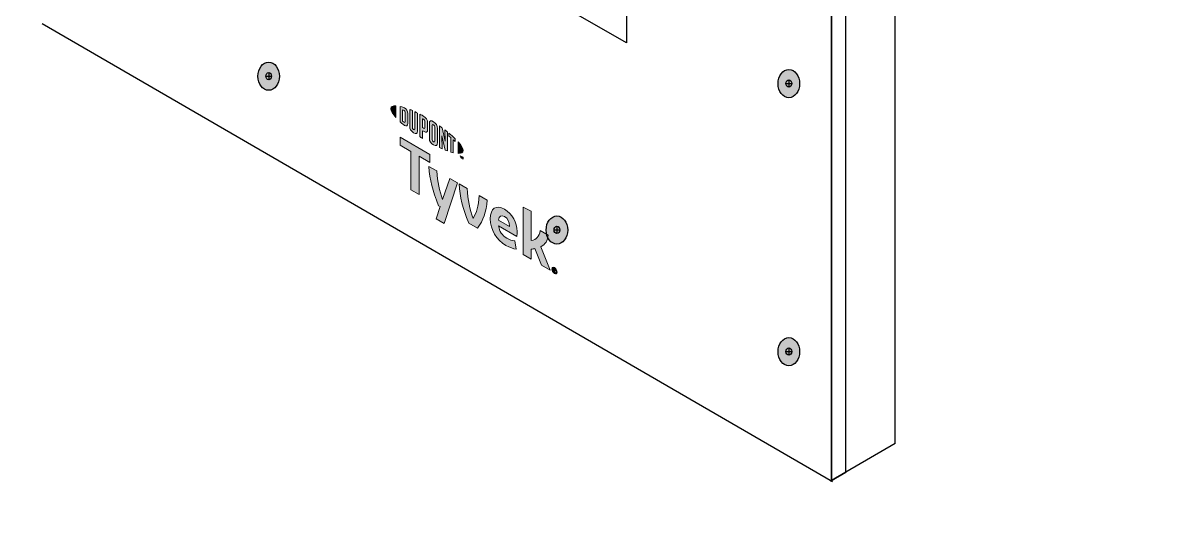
# Model space of a CAD drawing. Header units: inches. Extents: x -20.7 to 76.3, y -55.2 to 19.1.
# Drawn here: x 52 to 57.43, y -47.46 to -45.14 of the extents above; entities that cross this region are included whole.
import ezdxf

# ---------------------------------------------------------------- set-up
doc = ezdxf.new("R2010")
doc.units = ezdxf.units.IN
doc.header["$MEASUREMENT"] = 0
for name, color, linetype, lineweight in [('G-ANNO-TTLB', 7, 'Continuous', 0), ('LOGOS', 7, 'Continuous', 0), ('TYVEK', 7, 'Continuous', 0), ('wall scratch', 7, 'Continuous', 0)]:
    doc.layers.add(name, color=color, linetype=linetype, lineweight=lineweight)

# ---------------------------------------------------------------- blocks, each defined once
blk = doc.blocks.new('Block_195')
at = {"layer": 'TYVEK', "color": 2, "lineweight": 25, "true_color": 0xffff00}
for points in [[(53.4108, -41.8144)], [(53.4108, -46.0006)]]:
    blk.add_lwpolyline(points, dxfattribs=at)
blk = doc.blocks.new('Block_196')
at = {"layer": 'TYVEK', "color": 1, "lineweight": 25, "true_color": 0xff0000}
for points in [[(53.4135, -41.4797)], [(53.4135, -45.9965)]]:
    blk.add_lwpolyline(points, dxfattribs=at)
blk = doc.blocks.new('Block_562')
at = {"layer": 'LOGOS', "true_color": 0x848484, "transparency": 33554687}
h = blk.add_hatch(color=252, dxfattribs=at)
h.dxf.hatch_style = 2
edge = h.paths.add_edge_path()
edge.add_spline(control_points=[(53.7429, -45.5482), (53.7429, -45.5582), (53.7514, -45.5725), (53.7662, -45.5891), (53.7662, -45.5891), (53.7662, -45.5344), (53.7662, -45.5344), (53.7514, -45.5338), (53.7429, -45.5383), (53.7429, -45.5482)], knot_values=[0, 0, 0, 0, 1, 1, 1, 2, 2, 2, 3, 3, 3, 3], degree=3, periodic=0)
h = blk.add_hatch(color=252, dxfattribs=at)
h.dxf.hatch_style = 2
edge = h.paths.add_edge_path()
edge.add_spline(control_points=[(53.8107, -45.6097), (53.8107, -45.6139), (53.8085, -45.6141), (53.8059, -45.6126), (53.8038, -45.6114), (53.8007, -45.6087), (53.7981, -45.6064), (53.7981, -45.6064), (53.7981, -45.554), (53.7981, -45.554), (53.8007, -45.5548), (53.8038, -45.5557), (53.8059, -45.5569), (53.8085, -45.5584), (53.8107, -45.5611), (53.8107, -45.5653), (53.8107, -45.5653), (53.8107, -45.6097), (53.8107, -45.6097)], knot_values=[0, 0, 0, 0, 1, 1, 1, 2, 2, 2, 3, 3, 3, 4, 4, 4, 5, 5, 5, 6, 6, 6, 6], degree=3, periodic=0)
edge = h.paths.add_edge_path()
edge.add_spline(control_points=[(53.8076, -45.5442), (53.8035, -45.5418), (53.7975, -45.5398), (53.7867, -45.5374), (53.7867, -45.5374), (53.7867, -45.6099), (53.7867, -45.6099), (53.7962, -45.6187), (53.8035, -45.6249), (53.8076, -45.6272), (53.8171, -45.6327), (53.8225, -45.6292), (53.8225, -45.6184), (53.8225, -45.6184), (53.8225, -45.5702), (53.8225, -45.5702), (53.8225, -45.5595), (53.8171, -45.5497), (53.8076, -45.5442)], knot_values=[0, 0, 0, 0, 1, 1, 1, 2, 2, 2, 3, 3, 3, 4, 4, 4, 5, 5, 5, 6, 6, 6, 6], degree=3, periodic=0)
h = blk.add_hatch(color=252, dxfattribs=at)
h.dxf.hatch_style = 2
edge = h.paths.add_edge_path()
edge.add_spline(control_points=[(53.8558, -45.6443), (53.8558, -45.6485), (53.8545, -45.6504), (53.8499, -45.6471), (53.8454, -45.6439), (53.8442, -45.641), (53.8442, -45.636), (53.8442, -45.636), (53.8442, -45.5571), (53.8442, -45.5571), (53.8412, -45.5557), (53.8346, -45.5529), (53.8317, -45.5518), (53.8317, -45.5518), (53.8317, -45.6316), (53.8317, -45.6316), (53.8317, -45.6444), (53.8371, -45.6525), (53.8499, -45.6615), (53.8616, -45.6698), (53.8688, -45.6672), (53.8688, -45.653), (53.8688, -45.653), (53.8688, -45.5686), (53.8688, -45.5686), (53.8663, -45.5674), (53.8583, -45.5635), (53.8558, -45.5624), (53.8558, -45.5624), (53.8558, -45.6443), (53.8558, -45.6443)], knot_values=[0, 0, 0, 0, 1, 1, 1, 2, 2, 2, 3, 3, 3, 4, 4, 4, 5, 5, 5, 6, 6, 6, 7, 7, 7, 8, 8, 8, 9, 9, 9, 10, 10, 10, 10], degree=3, periodic=0)
h = blk.add_hatch(color=252, dxfattribs=at)
h.dxf.hatch_style = 2
edge = h.paths.add_edge_path()
edge.add_spline(control_points=[(53.9032, -45.637), (53.9032, -45.6416), (53.9018, -45.6431), (53.8966, -45.64), (53.8966, -45.64), (53.892, -45.6374), (53.892, -45.6374), (53.892, -45.6374), (53.892, -45.5955), (53.892, -45.5955), (53.894, -45.5965), (53.8951, -45.5971), (53.8963, -45.5978), (53.902, -45.6011), (53.9032, -45.6043), (53.9032, -45.609), (53.9032, -45.609), (53.9032, -45.637), (53.9032, -45.637)], knot_values=[0, 0, 0, 0, 1, 1, 1, 2, 2, 2, 3, 3, 3, 4, 4, 4, 5, 5, 5, 6, 6, 6, 6], degree=3, periodic=0)
edge = h.paths.add_edge_path()
edge.add_spline(control_points=[(53.8971, -45.5834), (53.8948, -45.5821), (53.8866, -45.5777), (53.879, -45.5738), (53.879, -45.5738), (53.879, -45.6801), (53.879, -45.6801), (53.8815, -45.6817), (53.8883, -45.686), (53.892, -45.6883), (53.892, -45.6883), (53.892, -45.6522), (53.892, -45.6522), (53.892, -45.6522), (53.8971, -45.6551), (53.8971, -45.6551), (53.9107, -45.6629), (53.9164, -45.6592), (53.9164, -45.6457), (53.9164, -45.6457), (53.9164, -45.6144), (53.9164, -45.6144), (53.9164, -45.6012), (53.91, -45.5909), (53.8971, -45.5834)], knot_values=[0, 0, 0, 0, 1, 1, 1, 2, 2, 2, 3, 3, 3, 4, 4, 4, 5, 5, 5, 6, 6, 6, 7, 7, 7, 8, 8, 8, 8], degree=3, periodic=0)
h = blk.add_hatch(color=252, dxfattribs=at)
h.dxf.hatch_style = 2
edge = h.paths.add_edge_path()
edge.add_spline(control_points=[(53.9498, -45.701), (53.9498, -45.7052), (53.9486, -45.7066), (53.9439, -45.7041), (53.9392, -45.7015), (53.9379, -45.6985), (53.9379, -45.6941), (53.9379, -45.6941), (53.9379, -45.6278), (53.9379, -45.6278), (53.9379, -45.6235), (53.9392, -45.6218), (53.9439, -45.6247), (53.9486, -45.6275), (53.9498, -45.6305), (53.9498, -45.6347), (53.9498, -45.6347), (53.9498, -45.701), (53.9498, -45.701)], knot_values=[0, 0, 0, 0, 1, 1, 1, 2, 2, 2, 3, 3, 3, 4, 4, 4, 5, 5, 5, 6, 6, 6, 6], degree=3, periodic=0)
edge = h.paths.add_edge_path()
edge.add_spline(control_points=[(53.9439, -45.6099), (53.9319, -45.6022), (53.9247, -45.6042), (53.9247, -45.6182), (53.9247, -45.6182), (53.9247, -45.6877), (53.9247, -45.6877), (53.9247, -45.7025), (53.9312, -45.7123), (53.9439, -45.7191), (53.9564, -45.7256), (53.9629, -45.724), (53.9629, -45.7083), (53.9629, -45.7083), (53.9629, -45.6419), (53.9629, -45.6419), (53.9629, -45.6269), (53.9571, -45.6182), (53.9439, -45.6099)], knot_values=[0, 0, 0, 0, 1, 1, 1, 2, 2, 2, 3, 3, 3, 4, 4, 4, 5, 5, 5, 6, 6, 6, 6], degree=3, periodic=0)
h = blk.add_hatch(color=252, dxfattribs=at)
h.dxf.hatch_style = 2
edge = h.paths.add_edge_path()
edge.add_spline(control_points=[(53.9991, -45.7009), (53.9991, -45.7009), (53.9846, -45.6385), (53.9846, -45.6385), (53.9807, -45.6357), (53.976, -45.6323), (53.9723, -45.6298), (53.9723, -45.6298), (53.9723, -45.7318), (53.9723, -45.7318), (53.9749, -45.733), (53.9814, -45.736), (53.9848, -45.7374), (53.9848, -45.7374), (53.9838, -45.6767), (53.9838, -45.6767), (53.9838, -45.6767), (53.9991, -45.7433), (53.9991, -45.7433), (54.0024, -45.7446), (54.0071, -45.7464), (54.0102, -45.7475), (54.0102, -45.7475), (54.0102, -45.6579), (54.0102, -45.6579), (54.007, -45.6553), (54.001, -45.6507), (53.9982, -45.6486), (53.9982, -45.6486), (53.9991, -45.7009), (53.9991, -45.7009)], knot_values=[0, 0, 0, 0, 1, 1, 1, 2, 2, 2, 3, 3, 3, 4, 4, 4, 5, 5, 5, 6, 6, 6, 7, 7, 7, 8, 8, 8, 9, 9, 9, 10, 10, 10, 10], degree=3, periodic=0)
h = blk.add_hatch(color=252, dxfattribs=at)
h.dxf.hatch_style = 2
edge = h.paths.add_edge_path()
edge.add_spline(control_points=[(54.0167, -45.6773), (54.0199, -45.6798), (54.0231, -45.6824), (54.0262, -45.6849), (54.0262, -45.6849), (54.0262, -45.7528), (54.0262, -45.7528), (54.029, -45.7537), (54.0343, -45.7551), (54.0378, -45.756), (54.0378, -45.756), (54.0378, -45.6949), (54.0378, -45.6949), (54.0412, -45.6978), (54.0444, -45.7007), (54.0473, -45.7033), (54.0473, -45.7033), (54.0473, -45.6903), (54.0473, -45.6903), (54.0381, -45.6813), (54.0282, -45.6725), (54.0167, -45.6631), (54.0167, -45.6631), (54.0167, -45.6773), (54.0167, -45.6773)], knot_values=[0, 0, 0, 0, 1, 1, 1, 2, 2, 2, 3, 3, 3, 4, 4, 4, 5, 5, 5, 6, 6, 6, 7, 7, 7, 8, 8, 8, 8], degree=3, periodic=0)
h = blk.add_hatch(color=252, dxfattribs=at)
h.dxf.hatch_style = 2
edge = h.paths.add_edge_path()
edge.add_spline(control_points=[(54.0847, -45.7455), (54.0847, -45.7556), (54.0761, -45.76), (54.0613, -45.7596), (54.0613, -45.7596), (54.0613, -45.7048), (54.0613, -45.7048), (54.0761, -45.7213), (54.0847, -45.7356), (54.0847, -45.7455)], knot_values=[0, 0, 0, 0, 1, 1, 1, 2, 2, 2, 3, 3, 3, 3], degree=3, periodic=0)
h = blk.add_hatch(color=252, dxfattribs=at)
h.dxf.hatch_style = 2
edge = h.paths.add_edge_path()
edge.add_spline(control_points=[(54.0777, -45.7745), (54.0777, -45.7745), (54.0791, -45.7753), (54.0791, -45.7753), (54.0791, -45.7753), (54.0812, -45.7802), (54.0812, -45.7802), (54.0812, -45.7802), (54.0833, -45.7777), (54.0833, -45.7777), (54.0833, -45.7777), (54.0846, -45.7785), (54.0846, -45.7785), (54.0846, -45.7785), (54.0846, -45.7864), (54.0846, -45.7864), (54.0846, -45.7864), (54.0834, -45.7856), (54.0834, -45.7856), (54.0834, -45.7856), (54.0834, -45.78), (54.0834, -45.78), (54.0834, -45.78), (54.0813, -45.7826), (54.0813, -45.7826), (54.0813, -45.7826), (54.0811, -45.7825), (54.0811, -45.7825), (54.0811, -45.7825), (54.079, -45.7775), (54.079, -45.7775), (54.079, -45.7775), (54.079, -45.7831), (54.079, -45.7831), (54.079, -45.7831), (54.0777, -45.7824), (54.0777, -45.7824), (54.0777, -45.7824), (54.0777, -45.7745), (54.0777, -45.7745)], knot_values=[0, 0, 0, 0, 1, 1, 1, 2, 2, 2, 3, 3, 3, 4, 4, 4, 5, 5, 5, 6, 6, 6, 7, 7, 7, 8, 8, 8, 9, 9, 9, 10, 10, 10, 11, 11, 11, 12, 12, 12, 13, 13, 13, 13], degree=3, periodic=0)
edge = h.paths.add_edge_path()
edge.add_spline(control_points=[(54.0728, -45.773), (54.0728, -45.773), (54.0707, -45.7718), (54.0707, -45.7718), (54.0707, -45.7718), (54.0707, -45.7704), (54.0707, -45.7704), (54.0707, -45.7704), (54.0762, -45.7736), (54.0762, -45.7736), (54.0762, -45.7736), (54.0762, -45.775), (54.0762, -45.775), (54.0762, -45.775), (54.0741, -45.7738), (54.0741, -45.7738), (54.0741, -45.7738), (54.0741, -45.7803), (54.0741, -45.7803), (54.0741, -45.7803), (54.0728, -45.7795), (54.0728, -45.7795), (54.0728, -45.7795), (54.0728, -45.773), (54.0728, -45.773)], knot_values=[0, 0, 0, 0, 1, 1, 1, 2, 2, 2, 3, 3, 3, 4, 4, 4, 5, 5, 5, 6, 6, 6, 7, 7, 7, 8, 8, 8, 8], degree=3, periodic=0)
at = {"layer": 'LOGOS'}
for points, knots in [([(53.7429, -45.5482), (53.7429, -45.5582), (53.7514, -45.5725), (53.7662, -45.5891), (53.7662, -45.5891), (53.7662, -45.5344), (53.7662, -45.5344), (53.7514, -45.5338), (53.7429, -45.5383), (53.7429, -45.5482)], [0, 0, 0, 0, 1, 1, 1, 2, 2, 2, 3, 3, 3, 3]), ([(53.8076, -45.5442), (53.8035, -45.5418), (53.7975, -45.5398), (53.7867, -45.5374), (53.7867, -45.5374), (53.7867, -45.6099), (53.7867, -45.6099), (53.7962, -45.6187), (53.8035, -45.6249), (53.8076, -45.6272), (53.8171, -45.6327), (53.8225, -45.6292), (53.8225, -45.6184), (53.8225, -45.6184), (53.8225, -45.5702), (53.8225, -45.5702), (53.8225, -45.5595), (53.8171, -45.5497), (53.8076, -45.5442)], [0, 0, 0, 0, 1, 1, 1, 2, 2, 2, 3, 3, 3, 4, 4, 4, 5, 5, 5, 6, 6, 6, 6]), ([(53.8107, -45.6097), (53.8107, -45.6139), (53.8085, -45.6141), (53.8059, -45.6126), (53.8038, -45.6114), (53.8007, -45.6087), (53.7981, -45.6064), (53.7981, -45.6064), (53.7981, -45.554), (53.7981, -45.554), (53.8007, -45.5548), (53.8038, -45.5557), (53.8059, -45.5569), (53.8085, -45.5584), (53.8107, -45.5611), (53.8107, -45.5653), (53.8107, -45.5653), (53.8107, -45.6097), (53.8107, -45.6097)], [0, 0, 0, 0, 1, 1, 1, 2, 2, 2, 3, 3, 3, 4, 4, 4, 5, 5, 5, 6, 6, 6, 6]), ([(53.8558, -45.6443), (53.8558, -45.6485), (53.8545, -45.6504), (53.8499, -45.6471), (53.8454, -45.6439), (53.8442, -45.641), (53.8442, -45.636), (53.8442, -45.636), (53.8442, -45.5571), (53.8442, -45.5571), (53.8412, -45.5557), (53.8346, -45.5529), (53.8317, -45.5518), (53.8317, -45.5518), (53.8317, -45.6316), (53.8317, -45.6316), (53.8317, -45.6444), (53.8371, -45.6525), (53.8499, -45.6615), (53.8616, -45.6698), (53.8688, -45.6672), (53.8688, -45.653), (53.8688, -45.653), (53.8688, -45.5686), (53.8688, -45.5686), (53.8663, -45.5674), (53.8583, -45.5635), (53.8558, -45.5624), (53.8558, -45.5624), (53.8558, -45.6443), (53.8558, -45.6443)], [0, 0, 0, 0, 1, 1, 1, 2, 2, 2, 3, 3, 3, 4, 4, 4, 5, 5, 5, 6, 6, 6, 7, 7, 7, 8, 8, 8, 9, 9, 9, 10, 10, 10, 10]), ([(53.8971, -45.5834), (53.8948, -45.5821), (53.8866, -45.5777), (53.879, -45.5738), (53.879, -45.5738), (53.879, -45.6801), (53.879, -45.6801), (53.8815, -45.6817), (53.8883, -45.686), (53.892, -45.6883), (53.892, -45.6883), (53.892, -45.6522), (53.892, -45.6522), (53.892, -45.6522), (53.8971, -45.6551), (53.8971, -45.6551), (53.9107, -45.6629), (53.9164, -45.6592), (53.9164, -45.6457), (53.9164, -45.6457), (53.9164, -45.6144), (53.9164, -45.6144), (53.9164, -45.6012), (53.91, -45.5909), (53.8971, -45.5834)], [0, 0, 0, 0, 1, 1, 1, 2, 2, 2, 3, 3, 3, 4, 4, 4, 5, 5, 5, 6, 6, 6, 7, 7, 7, 8, 8, 8, 8]), ([(53.9032, -45.637), (53.9032, -45.6416), (53.9018, -45.6431), (53.8966, -45.64), (53.8966, -45.64), (53.892, -45.6374), (53.892, -45.6374), (53.892, -45.6374), (53.892, -45.5955), (53.892, -45.5955), (53.894, -45.5965), (53.8951, -45.5971), (53.8963, -45.5978), (53.902, -45.6011), (53.9032, -45.6043), (53.9032, -45.609), (53.9032, -45.609), (53.9032, -45.637), (53.9032, -45.637)], [0, 0, 0, 0, 1, 1, 1, 2, 2, 2, 3, 3, 3, 4, 4, 4, 5, 5, 5, 6, 6, 6, 6]), ([(53.9439, -45.6099), (53.9319, -45.6022), (53.9247, -45.6042), (53.9247, -45.6182), (53.9247, -45.6182), (53.9247, -45.6877), (53.9247, -45.6877), (53.9247, -45.7025), (53.9312, -45.7123), (53.9439, -45.7191), (53.9564, -45.7256), (53.9629, -45.724), (53.9629, -45.7083), (53.9629, -45.7083), (53.9629, -45.6419), (53.9629, -45.6419), (53.9629, -45.6269), (53.9571, -45.6182), (53.9439, -45.6099)], [0, 0, 0, 0, 1, 1, 1, 2, 2, 2, 3, 3, 3, 4, 4, 4, 5, 5, 5, 6, 6, 6, 6]), ([(53.9498, -45.701), (53.9498, -45.7052), (53.9486, -45.7066), (53.9439, -45.7041), (53.9392, -45.7015), (53.9379, -45.6985), (53.9379, -45.6941), (53.9379, -45.6941), (53.9379, -45.6278), (53.9379, -45.6278), (53.9379, -45.6235), (53.9392, -45.6218), (53.9439, -45.6247), (53.9486, -45.6275), (53.9498, -45.6305), (53.9498, -45.6347), (53.9498, -45.6347), (53.9498, -45.701), (53.9498, -45.701)], [0, 0, 0, 0, 1, 1, 1, 2, 2, 2, 3, 3, 3, 4, 4, 4, 5, 5, 5, 6, 6, 6, 6]), ([(53.9991, -45.7009), (53.9991, -45.7009), (53.9846, -45.6385), (53.9846, -45.6385), (53.9807, -45.6357), (53.976, -45.6323), (53.9723, -45.6298), (53.9723, -45.6298), (53.9723, -45.7318), (53.9723, -45.7318), (53.9749, -45.733), (53.9814, -45.736), (53.9848, -45.7374), (53.9848, -45.7374), (53.9838, -45.6767), (53.9838, -45.6767), (53.9838, -45.6767), (53.9991, -45.7433), (53.9991, -45.7433), (54.0024, -45.7446), (54.0071, -45.7464), (54.0102, -45.7475), (54.0102, -45.7475), (54.0102, -45.6579), (54.0102, -45.6579), (54.007, -45.6553), (54.001, -45.6507), (53.9982, -45.6486), (53.9982, -45.6486), (53.9991, -45.7009), (53.9991, -45.7009)], [0, 0, 0, 0, 1, 1, 1, 2, 2, 2, 3, 3, 3, 4, 4, 4, 5, 5, 5, 6, 6, 6, 7, 7, 7, 8, 8, 8, 9, 9, 9, 10, 10, 10, 10]), ([(54.0167, -45.6773), (54.0199, -45.6798), (54.0231, -45.6824), (54.0262, -45.6849), (54.0262, -45.6849), (54.0262, -45.7528), (54.0262, -45.7528), (54.029, -45.7537), (54.0343, -45.7551), (54.0378, -45.756), (54.0378, -45.756), (54.0378, -45.6949), (54.0378, -45.6949), (54.0412, -45.6978), (54.0444, -45.7007), (54.0473, -45.7033), (54.0473, -45.7033), (54.0473, -45.6903), (54.0473, -45.6903), (54.0381, -45.6813), (54.0282, -45.6725), (54.0167, -45.6631), (54.0167, -45.6631), (54.0167, -45.6773), (54.0167, -45.6773)], [0, 0, 0, 0, 1, 1, 1, 2, 2, 2, 3, 3, 3, 4, 4, 4, 5, 5, 5, 6, 6, 6, 7, 7, 7, 8, 8, 8, 8]), ([(54.0847, -45.7455), (54.0847, -45.7556), (54.0761, -45.76), (54.0613, -45.7596), (54.0613, -45.7596), (54.0613, -45.7048), (54.0613, -45.7048), (54.0761, -45.7213), (54.0847, -45.7356), (54.0847, -45.7455)], [0, 0, 0, 0, 1, 1, 1, 2, 2, 2, 3, 3, 3, 3]), ([(54.0728, -45.773), (54.0728, -45.773), (54.0707, -45.7718), (54.0707, -45.7718), (54.0707, -45.7718), (54.0707, -45.7704), (54.0707, -45.7704), (54.0707, -45.7704), (54.0762, -45.7736), (54.0762, -45.7736), (54.0762, -45.7736), (54.0762, -45.775), (54.0762, -45.775), (54.0762, -45.775), (54.0741, -45.7738), (54.0741, -45.7738), (54.0741, -45.7738), (54.0741, -45.7803), (54.0741, -45.7803), (54.0741, -45.7803), (54.0728, -45.7795), (54.0728, -45.7795), (54.0728, -45.7795), (54.0728, -45.773), (54.0728, -45.773)], [0, 0, 0, 0, 1, 1, 1, 2, 2, 2, 3, 3, 3, 4, 4, 4, 5, 5, 5, 6, 6, 6, 7, 7, 7, 8, 8, 8, 8]), ([(54.0777, -45.7745), (54.0777, -45.7745), (54.0791, -45.7753), (54.0791, -45.7753), (54.0791, -45.7753), (54.0812, -45.7802), (54.0812, -45.7802), (54.0812, -45.7802), (54.0833, -45.7777), (54.0833, -45.7777), (54.0833, -45.7777), (54.0846, -45.7785), (54.0846, -45.7785), (54.0846, -45.7785), (54.0846, -45.7864), (54.0846, -45.7864), (54.0846, -45.7864), (54.0834, -45.7856), (54.0834, -45.7856), (54.0834, -45.7856), (54.0834, -45.78), (54.0834, -45.78), (54.0834, -45.78), (54.0813, -45.7826), (54.0813, -45.7826), (54.0813, -45.7826), (54.0811, -45.7825), (54.0811, -45.7825), (54.0811, -45.7825), (54.079, -45.7775), (54.079, -45.7775), (54.079, -45.7775), (54.079, -45.7831), (54.079, -45.7831), (54.079, -45.7831), (54.0777, -45.7824), (54.0777, -45.7824), (54.0777, -45.7824), (54.0777, -45.7745), (54.0777, -45.7745)], [0, 0, 0, 0, 1, 1, 1, 2, 2, 2, 3, 3, 3, 4, 4, 4, 5, 5, 5, 6, 6, 6, 7, 7, 7, 8, 8, 8, 9, 9, 9, 10, 10, 10, 11, 11, 11, 12, 12, 12, 13, 13, 13, 13])]:
    blk.add_open_spline(points, degree=3, knots=knots, dxfattribs=at)
blk = doc.blocks.new('Block_566')
at = {"layer": 'LOGOS', "true_color": 0x848484, "transparency": 33554687}
h = blk.add_hatch(color=252, dxfattribs=at)
h.dxf.hatch_style = 2
h.paths.add_polyline_path([(53.927, -45.764), (53.7867, -45.683), (53.7867, -45.7211), (53.8374, -45.7503), (53.8374, -45.9308), (53.8763, -45.9533), (53.8763, -45.7728), (53.927, -45.8021)])
h = blk.add_hatch(color=252, dxfattribs=at)
h.dxf.hatch_style = 2
edge = h.paths.add_edge_path()
edge.add_spline(control_points=[(54.1602, -45.9576), (54.1577, -46.0096), (54.1474, -46.0399), (54.1313, -46.0659), (54.1158, -46.0216), (54.1057, -45.9796), (54.1027, -45.9244), (54.1027, -45.9244), (54.0649, -45.9026), (54.0649, -45.9026), (54.0689, -45.9677), (54.0812, -46.0151), (54.1106, -46.0886), (54.1106, -46.0886), (54.1523, -46.1126), (54.1523, -46.1126), (54.1806, -46.0725), (54.1923, -46.039), (54.1978, -45.9793), (54.1978, -45.9793), (54.1602, -45.9576), (54.1602, -45.9576)], knot_values=[0, 0, 0, 0, 1, 1, 1, 2, 2, 2, 3, 3, 3, 4, 4, 4, 5, 5, 5, 6, 6, 6, 7, 7, 7, 7], degree=3, periodic=0)
h = blk.add_hatch(color=252, dxfattribs=at)
h.dxf.hatch_style = 2
edge = h.paths.add_edge_path()
edge.add_spline(control_points=[(54.2514, -46.075), (54.2514, -46.075), (54.3032, -46.1048), (54.3032, -46.1048), (54.3032, -46.1048), (54.3032, -46.1011), (54.3032, -46.1011), (54.3032, -46.0836), (54.295, -46.0661), (54.2801, -46.0574), (54.2643, -46.0483), (54.2539, -46.0551), (54.2514, -46.075)], knot_values=[0, 0, 0, 0, 1, 1, 1, 2, 2, 2, 3, 3, 3, 4, 4, 4, 4], degree=3, periodic=0)
edge = h.paths.add_edge_path()
edge.add_spline(control_points=[(54.334, -46.2107), (54.322, -46.21), (54.3043, -46.2041), (54.2863, -46.1938), (54.2425, -46.1684), (54.2125, -46.1193), (54.2125, -46.0675), (54.2125, -46.0178), (54.24, -46), (54.2801, -46.0231), (54.3157, -46.0437), (54.3392, -46.0862), (54.3392, -46.1281), (54.3392, -46.1375), (54.3386, -46.1453), (54.3381, -46.1512), (54.3381, -46.1512), (54.252, -46.1015), (54.252, -46.1015), (54.2555, -46.1285), (54.2683, -46.1472), (54.2901, -46.1597), (54.3035, -46.1675), (54.3163, -46.1714), (54.328, -46.1725), (54.328, -46.1725), (54.334, -46.2107), (54.334, -46.2107)], knot_values=[0, 0, 0, 0, 1, 1, 1, 2, 2, 2, 3, 3, 3, 4, 4, 4, 5, 5, 5, 6, 6, 6, 7, 7, 7, 8, 8, 8, 9, 9, 9, 9], degree=3, periodic=0)
h = blk.add_hatch(color=252, dxfattribs=at)
h.dxf.hatch_style = 2
edge = h.paths.add_edge_path()
edge.add_spline(control_points=[(54.4506, -46.1996), (54.4506, -46.1996), (54.4958, -46.311), (54.4958, -46.311), (54.4958, -46.311), (54.4549, -46.2874), (54.4549, -46.2874), (54.4549, -46.2874), (54.4236, -46.2084), (54.4236, -46.2084), (54.4179, -46.2098), (54.4119, -46.211), (54.4054, -46.2119), (54.4054, -46.2119), (54.4054, -46.2587), (54.4054, -46.2587), (54.4054, -46.2587), (54.3678, -46.237), (54.3678, -46.237), (54.3678, -46.237), (54.3678, -46.0131), (54.3678, -46.0131), (54.3678, -46.0131), (54.4054, -46.0327), (54.4054, -46.0327), (54.4054, -46.0327), (54.4054, -46.1704), (54.4054, -46.1704), (54.431, -46.1661), (54.4435, -46.1515), (54.4479, -46.1237), (54.4479, -46.1237), (54.4852, -46.1453), (54.4852, -46.1453), (54.4844, -46.1716), (54.4724, -46.1888), (54.4506, -46.1996)], knot_values=[0, 0, 0, 0, 1, 1, 1, 2, 2, 2, 3, 3, 3, 4, 4, 4, 5, 5, 5, 6, 6, 6, 7, 7, 7, 8, 8, 8, 9, 9, 9, 10, 10, 10, 11, 11, 11, 12, 12, 12, 12], degree=3, periodic=0)
at = {"layer": 'LOGOS'}
blk.add_lwpolyline([(53.927, -45.764), (53.7867, -45.683), (53.7867, -45.7211), (53.8374, -45.7503), (53.8374, -45.9308), (53.8763, -45.9533), (53.8763, -45.7728), (53.927, -45.8021)], close=True, dxfattribs=at)
for points, knots in [([(54.1602, -45.9576), (54.1577, -46.0096), (54.1474, -46.0399), (54.1313, -46.0659), (54.1158, -46.0216), (54.1057, -45.9796), (54.1027, -45.9244), (54.1027, -45.9244), (54.0649, -45.9026), (54.0649, -45.9026), (54.0689, -45.9677), (54.0812, -46.0151), (54.1106, -46.0886), (54.1106, -46.0886), (54.1523, -46.1126), (54.1523, -46.1126), (54.1806, -46.0725), (54.1923, -46.039), (54.1978, -45.9793), (54.1978, -45.9793), (54.1602, -45.9576), (54.1602, -45.9576)], [0, 0, 0, 0, 1, 1, 1, 2, 2, 2, 3, 3, 3, 4, 4, 4, 5, 5, 5, 6, 6, 6, 7, 7, 7, 7]), ([(54.334, -46.2107), (54.322, -46.21), (54.3043, -46.2041), (54.2863, -46.1938), (54.2425, -46.1684), (54.2125, -46.1193), (54.2125, -46.0675), (54.2125, -46.0178), (54.24, -46), (54.2801, -46.0231), (54.3157, -46.0437), (54.3392, -46.0862), (54.3392, -46.1281), (54.3392, -46.1375), (54.3386, -46.1453), (54.3381, -46.1512), (54.3381, -46.1512), (54.252, -46.1015), (54.252, -46.1015), (54.2555, -46.1285), (54.2683, -46.1472), (54.2901, -46.1597), (54.3035, -46.1675), (54.3163, -46.1714), (54.328, -46.1725), (54.328, -46.1725), (54.334, -46.2107), (54.334, -46.2107)], [0, 0, 0, 0, 1, 1, 1, 2, 2, 2, 3, 3, 3, 4, 4, 4, 5, 5, 5, 6, 6, 6, 7, 7, 7, 8, 8, 8, 9, 9, 9, 9]), ([(54.2514, -46.075), (54.2514, -46.075), (54.3032, -46.1048), (54.3032, -46.1048), (54.3032, -46.1048), (54.3032, -46.1011), (54.3032, -46.1011), (54.3032, -46.0836), (54.295, -46.0661), (54.2801, -46.0574), (54.2643, -46.0483), (54.2539, -46.0551), (54.2514, -46.075)], [0, 0, 0, 0, 1, 1, 1, 2, 2, 2, 3, 3, 3, 4, 4, 4, 4]), ([(54.4506, -46.1996), (54.4506, -46.1996), (54.4958, -46.311), (54.4958, -46.311), (54.4958, -46.311), (54.4549, -46.2874), (54.4549, -46.2874), (54.4549, -46.2874), (54.4236, -46.2084), (54.4236, -46.2084), (54.4179, -46.2098), (54.4119, -46.211), (54.4054, -46.2119), (54.4054, -46.2119), (54.4054, -46.2587), (54.4054, -46.2587), (54.4054, -46.2587), (54.3678, -46.237), (54.3678, -46.237), (54.3678, -46.237), (54.3678, -46.0131), (54.3678, -46.0131), (54.3678, -46.0131), (54.4054, -46.0327), (54.4054, -46.0327), (54.4054, -46.0327), (54.4054, -46.1704), (54.4054, -46.1704), (54.431, -46.1661), (54.4435, -46.1515), (54.4479, -46.1237), (54.4479, -46.1237), (54.4852, -46.1453), (54.4852, -46.1453), (54.4844, -46.1716), (54.4724, -46.1888), (54.4506, -46.1996)], [0, 0, 0, 0, 1, 1, 1, 2, 2, 2, 3, 3, 3, 4, 4, 4, 5, 5, 5, 6, 6, 6, 7, 7, 7, 8, 8, 8, 9, 9, 9, 10, 10, 10, 11, 11, 11, 12, 12, 12, 12])]:
    blk.add_open_spline(points, degree=3, knots=knots, dxfattribs=at)
blk = doc.blocks.new('Block_565')
at = {"layer": 'LOGOS', "true_color": 0x848484, "transparency": 33554687}
h = blk.add_hatch(color=252, dxfattribs=at)
h.dxf.hatch_style = 2
edge = h.paths.add_edge_path()
edge.add_spline(control_points=[(54.0206, -45.877), (54.0206, -45.877), (53.9868, -45.9777), (53.9868, -45.9777), (53.9725, -45.9356), (53.9632, -45.8949), (53.9603, -45.8422), (53.9603, -45.8422), (53.9224, -45.8204), (53.9224, -45.8204), (53.9265, -45.8855), (53.9388, -45.9328), (53.9682, -46.0064), (53.9682, -46.0064), (53.9758, -46.0107), (53.9758, -46.0107), (53.9758, -46.0107), (53.9565, -46.0682), (53.9565, -46.0682), (53.9565, -46.0682), (53.9941, -46.09), (53.9941, -46.09), (53.9941, -46.09), (54.0582, -45.8987), (54.0582, -45.8987), (54.0582, -45.8987), (54.0206, -45.877), (54.0206, -45.877)], knot_values=[0, 0, 0, 0, 1, 1, 1, 2, 2, 2, 3, 3, 3, 4, 4, 4, 5, 5, 5, 6, 6, 6, 7, 7, 7, 8, 8, 8, 9, 9, 9, 9], degree=3, periodic=0)
at = {"layer": 'LOGOS'}
blk.add_open_spline([(54.0206, -45.877), (54.0206, -45.877), (53.9868, -45.9777), (53.9868, -45.9777), (53.9725, -45.9356), (53.9632, -45.8949), (53.9603, -45.8422), (53.9603, -45.8422), (53.9224, -45.8204), (53.9224, -45.8204), (53.9265, -45.8855), (53.9388, -45.9328), (53.9682, -46.0064), (53.9682, -46.0064), (53.9758, -46.0107), (53.9758, -46.0107), (53.9758, -46.0107), (53.9565, -46.0682), (53.9565, -46.0682), (53.9565, -46.0682), (53.9941, -46.09), (53.9941, -46.09), (53.9941, -46.09), (54.0582, -45.8987), (54.0582, -45.8987), (54.0582, -45.8987), (54.0206, -45.877), (54.0206, -45.877)], degree=3, knots=[0, 0, 0, 0, 1, 1, 1, 2, 2, 2, 3, 3, 3, 4, 4, 4, 5, 5, 5, 6, 6, 6, 7, 7, 7, 8, 8, 8, 9, 9, 9, 9], dxfattribs=at)
blk.add_blockref('Block_566', (0, 0), dxfattribs=at)
blk = doc.blocks.new('Block_567')
at = {"layer": 'LOGOS', "true_color": 0x848484, "transparency": 33554687}
h = blk.add_hatch(color=252, dxfattribs=at)
h.dxf.hatch_style = 2
edge = h.paths.add_edge_path()
edge.add_spline(control_points=[(54.5138, -46.3066), (54.5138, -46.3066), (54.5138, -46.3107), (54.5138, -46.3107), (54.5138, -46.3107), (54.5154, -46.3116), (54.5154, -46.3116), (54.5169, -46.3125), (54.5177, -46.3125), (54.5177, -46.311), (54.5177, -46.3094), (54.5169, -46.3084), (54.5154, -46.3076), (54.5154, -46.3076), (54.5138, -46.3066), (54.5138, -46.3066)], knot_values=[0, 0, 0, 0, 1, 1, 1, 2, 2, 2, 3, 3, 3, 4, 4, 4, 5, 5, 5, 5], degree=3, periodic=0)
edge = h.paths.add_edge_path()
edge.add_spline(control_points=[(54.5112, -46.3025), (54.5112, -46.3025), (54.5154, -46.305), (54.5154, -46.305), (54.5187, -46.3068), (54.5203, -46.3096), (54.5203, -46.3124), (54.5203, -46.3144), (54.5195, -46.3154), (54.5179, -46.3152), (54.5187, -46.3174), (54.5198, -46.3198), (54.5211, -46.3224), (54.5211, -46.3224), (54.518, -46.3206), (54.518, -46.3206), (54.5168, -46.3182), (54.516, -46.3162), (54.5152, -46.3141), (54.5152, -46.3141), (54.5138, -46.3133), (54.5138, -46.3133), (54.5138, -46.3133), (54.5138, -46.3182), (54.5138, -46.3182), (54.5138, -46.3182), (54.5112, -46.3167), (54.5112, -46.3167), (54.5112, -46.3167), (54.5112, -46.3025), (54.5112, -46.3025)], knot_values=[0, 0, 0, 0, 1, 1, 1, 2, 2, 2, 3, 3, 3, 4, 4, 4, 5, 5, 5, 6, 6, 6, 7, 7, 7, 8, 8, 8, 9, 9, 9, 10, 10, 10, 10], degree=3, periodic=0)
edge = h.paths.add_edge_path()
edge.add_spline(control_points=[(54.5155, -46.3014), (54.5096, -46.298), (54.5062, -46.3), (54.5062, -46.307), (54.5062, -46.3141), (54.5096, -46.3199), (54.5155, -46.3233), (54.5214, -46.3267), (54.5249, -46.3248), (54.5249, -46.3177), (54.5249, -46.3107), (54.5214, -46.3048), (54.5155, -46.3014)], knot_values=[0, 0, 0, 0, 1, 1, 1, 2, 2, 2, 3, 3, 3, 4, 4, 4, 4], degree=3, periodic=0)
edge = h.paths.add_edge_path()
edge.add_spline(control_points=[(54.5155, -46.2986), (54.5228, -46.3028), (54.5277, -46.3109), (54.5277, -46.3194), (54.5277, -46.3278), (54.5228, -46.3303), (54.5155, -46.3261), (54.5082, -46.3218), (54.5034, -46.3138), (54.5034, -46.3054), (54.5034, -46.2969), (54.5082, -46.2943), (54.5155, -46.2986)], knot_values=[0, 0, 0, 0, 1, 1, 1, 2, 2, 2, 3, 3, 3, 4, 4, 4, 4], degree=3, periodic=0)
at = {"layer": 'LOGOS'}
for points, knots in [([(54.5155, -46.2986), (54.5228, -46.3028), (54.5277, -46.3109), (54.5277, -46.3194), (54.5277, -46.3278), (54.5228, -46.3303), (54.5155, -46.3261), (54.5082, -46.3218), (54.5034, -46.3138), (54.5034, -46.3054), (54.5034, -46.2969), (54.5082, -46.2943), (54.5155, -46.2986)], [0, 0, 0, 0, 1, 1, 1, 2, 2, 2, 3, 3, 3, 4, 4, 4, 4]), ([(54.5155, -46.3014), (54.5096, -46.298), (54.5062, -46.3), (54.5062, -46.307), (54.5062, -46.3141), (54.5096, -46.3199), (54.5155, -46.3233), (54.5214, -46.3267), (54.5249, -46.3248), (54.5249, -46.3177), (54.5249, -46.3107), (54.5214, -46.3048), (54.5155, -46.3014)], [0, 0, 0, 0, 1, 1, 1, 2, 2, 2, 3, 3, 3, 4, 4, 4, 4]), ([(54.5112, -46.3025), (54.5112, -46.3025), (54.5154, -46.305), (54.5154, -46.305), (54.5187, -46.3068), (54.5203, -46.3096), (54.5203, -46.3124), (54.5203, -46.3144), (54.5195, -46.3154), (54.5179, -46.3152), (54.5187, -46.3174), (54.5198, -46.3198), (54.5211, -46.3224), (54.5211, -46.3224), (54.518, -46.3206), (54.518, -46.3206), (54.5168, -46.3182), (54.516, -46.3162), (54.5152, -46.3141), (54.5152, -46.3141), (54.5138, -46.3133), (54.5138, -46.3133), (54.5138, -46.3133), (54.5138, -46.3182), (54.5138, -46.3182), (54.5138, -46.3182), (54.5112, -46.3167), (54.5112, -46.3167), (54.5112, -46.3167), (54.5112, -46.3025), (54.5112, -46.3025)], [0, 0, 0, 0, 1, 1, 1, 2, 2, 2, 3, 3, 3, 4, 4, 4, 5, 5, 5, 6, 6, 6, 7, 7, 7, 8, 8, 8, 9, 9, 9, 10, 10, 10, 10]), ([(54.5138, -46.3066), (54.5138, -46.3066), (54.5138, -46.3107), (54.5138, -46.3107), (54.5138, -46.3107), (54.5154, -46.3116), (54.5154, -46.3116), (54.5169, -46.3125), (54.5177, -46.3125), (54.5177, -46.311), (54.5177, -46.3094), (54.5169, -46.3084), (54.5154, -46.3076), (54.5154, -46.3076), (54.5138, -46.3066), (54.5138, -46.3066)], [0, 0, 0, 0, 1, 1, 1, 2, 2, 2, 3, 3, 3, 4, 4, 4, 5, 5, 5, 5])]:
    blk.add_open_spline(points, degree=3, knots=knots, dxfattribs=at)
blk = doc.blocks.new('Block_564')
at = {"layer": 'LOGOS'}
for name in ['Block_565', 'Block_567']:
    blk.add_blockref(name, (0, 0), dxfattribs=at)
blk = doc.blocks.new('Block_563')
at = {"layer": 'LOGOS'}
blk.add_blockref('Block_564', (0, 0), dxfattribs=at)
blk = doc.blocks.new('Block_561')
at = {"layer": 'LOGOS'}
for name in ['Block_562', 'Block_563']:
    blk.add_blockref(name, (0, 0), dxfattribs=at)

msp = doc.modelspace()

# ---------------------------------------------------------------- hatches: boundary and pattern name
at = {"layer": 'G-ANNO-TTLB', "true_color": 0xff00ff, "transparency": 33554687}
h = msp.add_hatch(color=6, dxfattribs=at)
edge = h.paths.add_edge_path()
edge.add_spline(control_points=[(71.8573, -54.9456), (71.8573, -54.9456), (31.1572, -54.9456), (31.1572, -54.9456), (31.1572, -54.9456), (31.1572, -20.8103), (31.1572, -20.8103), (31.1572, -20.8103), (71.8573, -20.8103), (71.8573, -20.8103), (71.8573, -20.8103), (71.8573, -54.9456), (71.8573, -54.9456)], knot_values=[0, 0, 0, 0, 1, 1, 1, 2, 2, 2, 3, 3, 3, 4, 4, 4, 4], degree=3, periodic=0)
edge = h.paths.add_edge_path()
edge.add_spline(control_points=[(31.2823, -20.9353), (31.2823, -20.9353), (31.2823, -54.8205), (31.2823, -54.8205), (31.2823, -54.8205), (71.7322, -54.8205), (71.7322, -54.8205), (71.7322, -54.8205), (71.7322, -20.9353), (71.7322, -20.9353), (71.7322, -20.9353), (31.2823, -20.9353), (31.2823, -20.9353)], knot_values=[0, 0, 0, 0, 1, 1, 1, 2, 2, 2, 3, 3, 3, 4, 4, 4, 4], degree=3, periodic=0)
edge.add_line((31.2823, -20.9353), (31.2823, -20.9353))
at = {"layer": 'TYVEK', "true_color": 0x003b71, "transparency": 33554687}
h = msp.add_hatch(color=156, dxfattribs=at)
h.dxf.hatch_style = 2
edge = h.paths.add_edge_path()
edge.add_ellipse((53.1655, -45.395), major_axis=(0, 0.0664), ratio=0.766948, start_angle=0, end_angle=360)
h = msp.add_hatch(color=156, dxfattribs=at)
h.dxf.hatch_style = 2
edge = h.paths.add_edge_path()
edge.add_ellipse((55.623, -45.4299), major_axis=(0, 0.0664), ratio=0.766948, start_angle=0, end_angle=360)
h = msp.add_hatch(color=156, dxfattribs=at)
h.dxf.hatch_style = 2
edge = h.paths.add_edge_path()
edge.add_ellipse((54.5272, -46.121), major_axis=(0, 0.0664), ratio=0.766948, start_angle=0, end_angle=360)
h = msp.add_hatch(color=156, dxfattribs=at)
h.dxf.hatch_style = 2
edge = h.paths.add_edge_path()
edge.add_ellipse((55.623, -46.6953), major_axis=(0, 0.0664), ratio=0.766948, start_angle=0, end_angle=360)

# ---------------------------------------------------------------- linework, layer by layer
at = {"layer": 'G-ANNO-TTLB'}
for points in [[(71.8573, -54.9456), (71.8573, -54.9456), (31.1572, -54.9456), (31.1572, -54.9456), (31.1572, -54.9456), (31.1572, -20.8103), (31.1572, -20.8103), (31.1572, -20.8103), (71.8573, -20.8103), (71.8573, -20.8103), (71.8573, -20.8103), (71.8573, -54.9456), (71.8573, -54.9456)], [(31.2823, -20.9353), (31.2823, -20.9353), (31.2823, -54.8205), (31.2823, -54.8205), (31.2823, -54.8205), (71.7322, -54.8205), (71.7322, -54.8205), (71.7322, -54.8205), (71.7322, -20.9353), (71.7322, -20.9353), (71.7322, -20.9353), (31.2823, -20.9353), (31.2823, -20.9353)]]:
    msp.add_open_spline(points, degree=3, knots=[0, 0, 0, 0, 1, 1, 1, 2, 2, 2, 3, 3, 3, 4, 4, 4, 4], dxfattribs=at)
at = {"layer": 'TYVEK', "color": 33, "lineweight": 25, "true_color": 0xcc9966}
for q in [(56.1249, -41.2337), (55.8915, -47.2645)]:
    msp.add_line((56.1249, -47.1294), q, dxfattribs=at)
at = {"layer": 'TYVEK', "color": 2, "lineweight": 25, "true_color": 0xffff00}
for p, q in [((55.8915, -47.2645), (55.8915, -41.3688)), ((55.8247, -47.3031), (55.8915, -47.2645))]:
    msp.add_line(p, q, dxfattribs=at)
at = {"layer": 'TYVEK', "color": 18, "lineweight": 25, "true_color": 0x000000}
for p, q in [((55.8247, -41.4074), (55.8247, -47.3031)), ((52.0953, -45.1461), (55.8297, -47.308))]:
    msp.add_line(p, q, dxfattribs=at)
at = {"layer": 'TYVEK', "color": 252, "lineweight": 25, "true_color": 0x848484}
for p, q in [((55.8247, -47.3031), (55.8247, -42.2101)), ((53.152, -45.3946), (53.179, -45.3946)), ((53.1655, -45.3774), (53.1655, -45.4117)), ((55.6095, -45.4295), (55.6366, -45.4295)), ((55.623, -45.4123), (55.623, -45.4466)), ((54.5272, -46.1035), (54.5272, -46.1378)), ((54.5137, -46.1206), (54.5407, -46.1206)), ((55.6095, -46.6949), (55.6366, -46.6949)), ((55.623, -46.6777), (55.623, -46.712))]:
    msp.add_line(p, q, dxfattribs=at)
at = {"layer": 'TYVEK', "color": 1, "lineweight": 25, "true_color": 0xff0000}
msp.add_lwpolyline([(54.8553, -42.6064), (54.8553, -45.2377), (54.5721, -45.0748), (54.5714, -42.4448), (54.735, -42.5378), (54.7874, -42.5677), (54.8431, -42.5994)], close=True, dxfattribs=at)
msp.add_lwpolyline([(56.7647, -46.5409)], dxfattribs=at)
at = {"layer": 'TYVEK', "color": 18, "lineweight": 25, "true_color": 0x000000}
for centre in [(53.1655, -45.395), (55.623, -45.4299), (54.5272, -46.121), (55.623, -46.6953)]:
    msp.add_ellipse(centre, major_axis=(0, 0.0664), ratio=0.766948, dxfattribs=at)
at = {"layer": 'TYVEK', "color": 252, "lineweight": 25, "true_color": 0x848484}
for centre in [(53.1655, -45.3946), (55.623, -45.4295), (54.5272, -46.1206), (55.623, -46.6949)]:
    msp.add_ellipse(centre, major_axis=(0, 0.0171), ratio=0.788846, dxfattribs=at)
at = {"layer": 'wall scratch', "color": 33, "lineweight": 25, "true_color": 0xcc9966}
msp.add_line((56.1249, -47.1293), (55.8915, -47.2644), dxfattribs=at)
at = {"layer": 'wall scratch', "color": 2, "lineweight": 25, "true_color": 0xffff00}
for p, q in [((55.8859, -47.2693), (55.8191, -47.308)), ((55.8915, -47.2644), (55.8247, -47.303))]:
    msp.add_line(p, q, dxfattribs=at)

# ---------------------------------------------------------------- block references
at = {"layer": 'LOGOS'}
msp.add_blockref('Block_561', (0, 0), dxfattribs=at)
at = {"layer": 'TYVEK'}
for name in ['Block_196', 'Block_195']:
    msp.add_blockref(name, (0, 0), dxfattribs=at)

doc.saveas('drawing.dxf')
